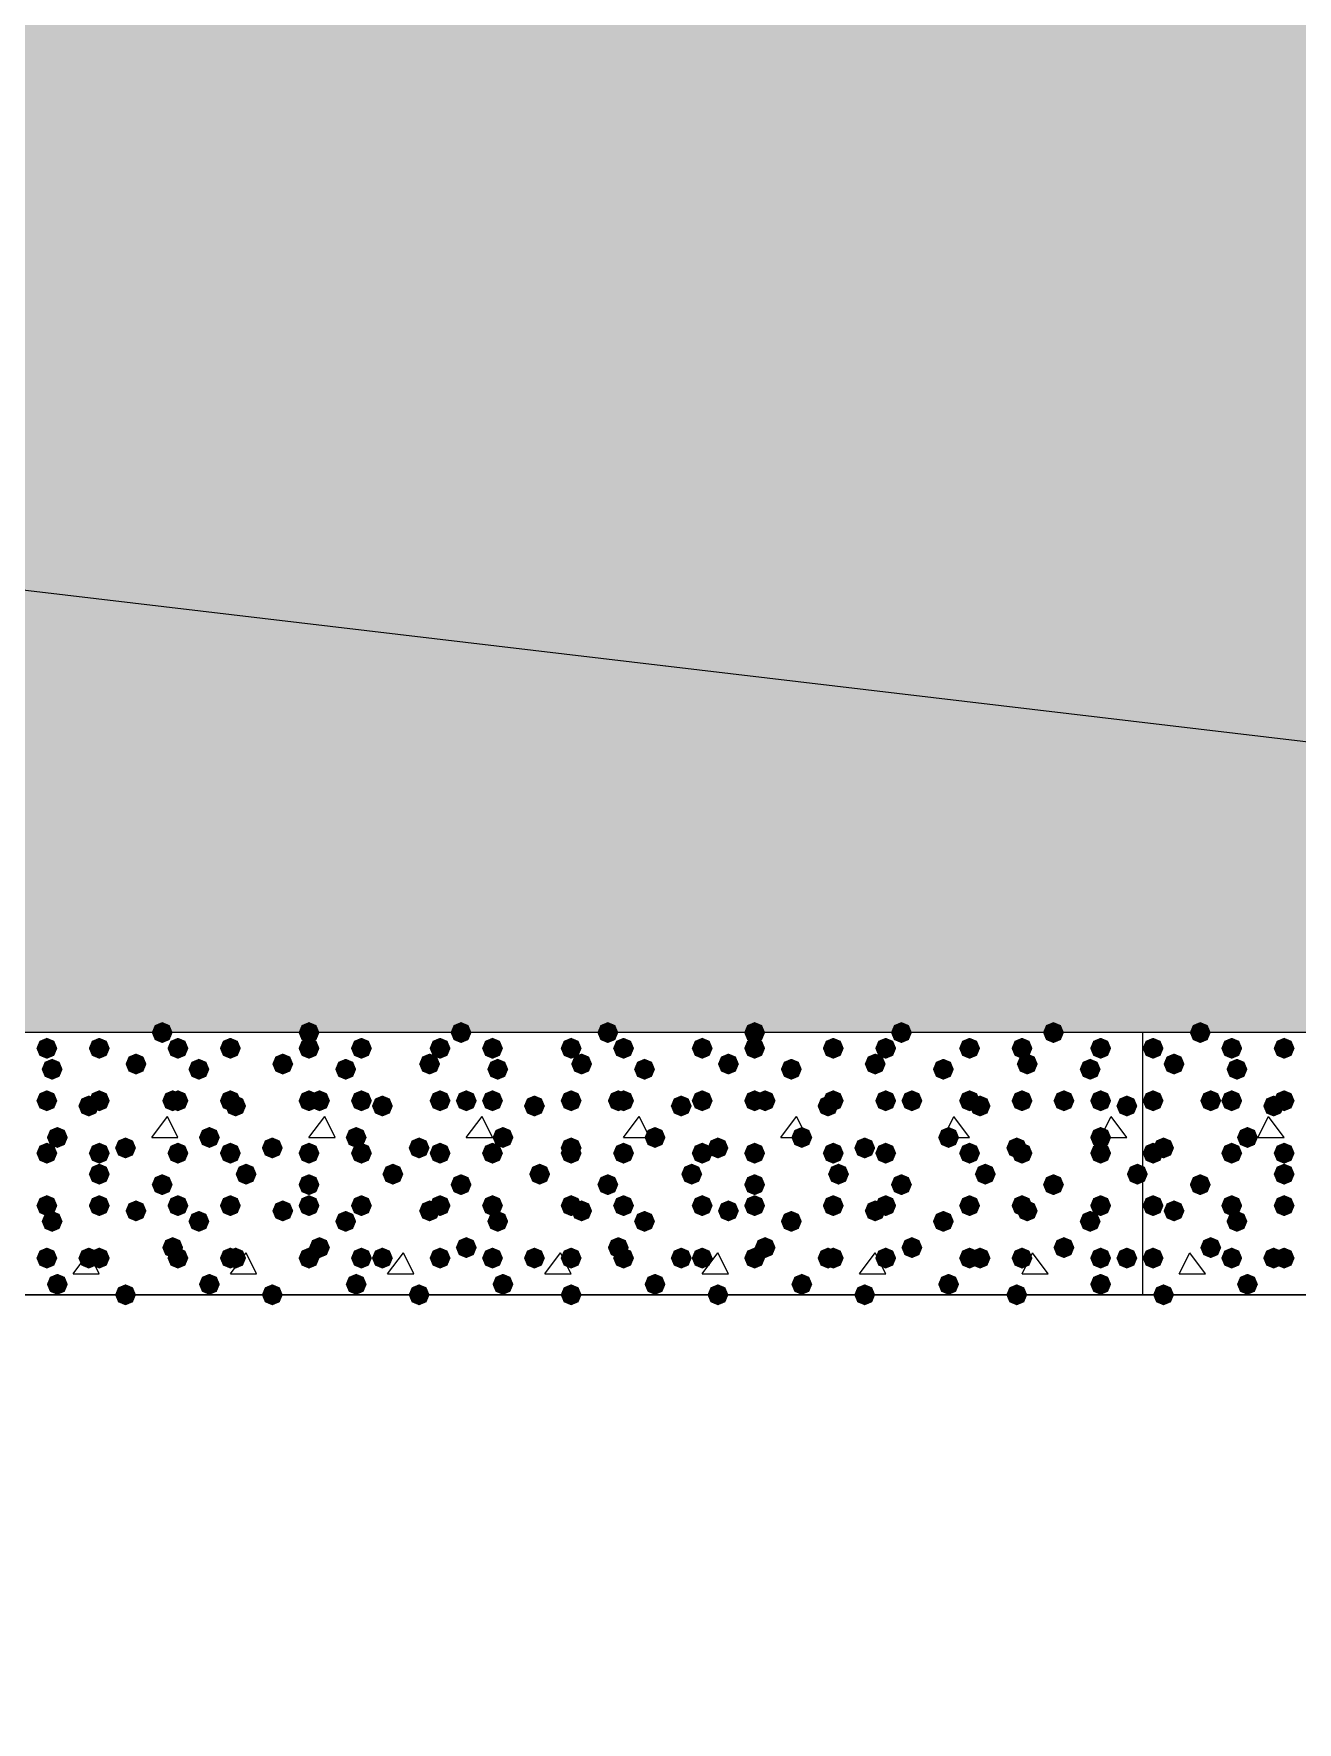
# Model space of a CAD drawing. Header units: millimetres. Extents: x 0 to 420, y 0 to 297.
# Drawn here: x 164.66 to 174.86, y 179.98 to 193.61 of the extents above; entities that cross this region are included whole.
import ezdxf

# ---------------------------------------------------------------- set-up
doc = ezdxf.new("R2010")
doc.units = ezdxf.units.MM
doc.layers.get('0').update_dxf_attribs({"linetype": 'CONTINUOUS'})

msp = doc.modelspace()

# ---------------------------------------------------------------- hatches: boundary and pattern name
at = {"true_color": 0x000008}
h = msp.add_hatch(color=0, dxfattribs=at)
h.paths.add_polyline_path([(194.775667, 204.639333), (33.401, 204.639333), (194.775667, 185.547)], flags=0)
h.paths.add_polyline_path([(33.401, 204.639333), (194.775667, 185.547), (33.401, 185.547)], flags=0)
for points in [[(165.777333, 185.547), (165.752462, 185.487204), (165.692667, 185.462333), (165.632871, 185.487204), (165.608, 185.547), (165.632871, 185.606796), (165.692667, 185.631667), (165.752462, 185.606796)], [(166.962667, 185.547), (166.937796, 185.487204), (166.878, 185.462333), (166.818204, 185.487204), (166.793333, 185.547), (166.818204, 185.606796), (166.878, 185.631667), (166.937796, 185.606796)], [(168.190333, 185.547), (168.165462, 185.487204), (168.105667, 185.462333), (168.045871, 185.487204), (168.021, 185.547), (168.045871, 185.606796), (168.105667, 185.631667), (168.165462, 185.606796)], [(169.375667, 185.547), (169.350796, 185.487204), (169.291, 185.462333), (169.231204, 185.487204), (169.206333, 185.547), (169.231204, 185.606796), (169.291, 185.631667), (169.350796, 185.606796)], [(170.561, 185.547), (170.536129, 185.487204), (170.476333, 185.462333), (170.416538, 185.487204), (170.391667, 185.547), (170.416537, 185.606796), (170.476333, 185.631667), (170.536129, 185.606796)], [(171.746333, 185.547), (171.721462, 185.487204), (171.661667, 185.462333), (171.601871, 185.487204), (171.577, 185.547), (171.601871, 185.606796), (171.661667, 185.631667), (171.721462, 185.606796)], [(172.974, 185.547), (172.949129, 185.487204), (172.889333, 185.462333), (172.829538, 185.487204), (172.804667, 185.547), (172.829537, 185.606796), (172.889333, 185.631667), (172.949129, 185.606796)], [(164.846, 185.42), (164.821129, 185.360204), (164.761333, 185.335333), (164.701538, 185.360204), (164.676667, 185.42), (164.701537, 185.479796), (164.761333, 185.504667), (164.821129, 185.479796)], [(165.269333, 185.42), (165.244463, 185.360204), (165.184667, 185.335333), (165.124871, 185.360204), (165.1, 185.42), (165.124871, 185.479796), (165.184667, 185.504667), (165.244462, 185.479796)], [(165.904333, 185.42), (165.879462, 185.360204), (165.819667, 185.335333), (165.759871, 185.360204), (165.735, 185.42), (165.759871, 185.479796), (165.819667, 185.504667), (165.879462, 185.479796)], [(166.327667, 185.42), (166.302796, 185.360204), (166.243, 185.335333), (166.183204, 185.360204), (166.158333, 185.42), (166.183204, 185.479796), (166.243, 185.504667), (166.302796, 185.479796)], [(166.962667, 185.42), (166.937796, 185.360204), (166.878, 185.335333), (166.818204, 185.360204), (166.793333, 185.42), (166.818204, 185.479796), (166.878, 185.504667), (166.937796, 185.479796)], [(167.386, 185.42), (167.361129, 185.360204), (167.301333, 185.335333), (167.241538, 185.360204), (167.216667, 185.42), (167.241537, 185.479796), (167.301333, 185.504667), (167.361129, 185.479796)], [(168.021, 185.42), (167.996129, 185.360204), (167.936333, 185.335333), (167.876538, 185.360204), (167.851667, 185.42), (167.876537, 185.479796), (167.936333, 185.504667), (167.996129, 185.479796)], [(168.444333, 185.42), (168.419463, 185.360204), (168.359667, 185.335333), (168.299871, 185.360204), (168.275, 185.42), (168.299871, 185.479796), (168.359667, 185.504667), (168.419462, 185.479796)], [(169.079333, 185.42), (169.054463, 185.360204), (168.994667, 185.335333), (168.934871, 185.360204), (168.91, 185.42), (168.934871, 185.479796), (168.994667, 185.504667), (169.054462, 185.479796)], [(169.502667, 185.42), (169.477796, 185.360204), (169.418, 185.335333), (169.358204, 185.360204), (169.333333, 185.42), (169.358204, 185.479796), (169.418, 185.504667), (169.477796, 185.479796)], [(170.137667, 185.42), (170.112796, 185.360204), (170.053, 185.335333), (169.993204, 185.360204), (169.968333, 185.42), (169.993204, 185.479796), (170.053, 185.504667), (170.112796, 185.479796)], [(170.561, 185.42), (170.536129, 185.360204), (170.476333, 185.335333), (170.416538, 185.360204), (170.391667, 185.42), (170.416537, 185.479796), (170.476333, 185.504667), (170.536129, 185.479796)], [(171.196, 185.42), (171.171129, 185.360204), (171.111333, 185.335333), (171.051538, 185.360204), (171.026667, 185.42), (171.051537, 185.479796), (171.111333, 185.504667), (171.171129, 185.479796)], [(171.619333, 185.42), (171.594463, 185.360204), (171.534667, 185.335333), (171.474871, 185.360204), (171.45, 185.42), (171.474871, 185.479796), (171.534667, 185.504667), (171.594462, 185.479796)], [(172.296667, 185.42), (172.271796, 185.360204), (172.212, 185.335333), (172.152204, 185.360204), (172.127333, 185.42), (172.152204, 185.479796), (172.212, 185.504667), (172.271796, 185.479796)], [(172.72, 185.42), (172.695129, 185.360204), (172.635333, 185.335333), (172.575538, 185.360204), (172.550667, 185.42), (172.575537, 185.479796), (172.635333, 185.504667), (172.695129, 185.479796)], [(173.355, 185.42), (173.330129, 185.360204), (173.270333, 185.335333), (173.210538, 185.360204), (173.185667, 185.42), (173.210537, 185.479796), (173.270333, 185.504667), (173.330129, 185.479796)], [(165.565667, 185.293), (165.540796, 185.233204), (165.481, 185.208333), (165.421204, 185.233204), (165.396333, 185.293), (165.421204, 185.352796), (165.481, 185.377667), (165.540796, 185.352796)], [(166.751, 185.293), (166.726129, 185.233204), (166.666333, 185.208333), (166.606538, 185.233204), (166.581667, 185.293), (166.606537, 185.352796), (166.666333, 185.377667), (166.726129, 185.352796)], [(167.936333, 185.293), (167.911462, 185.233204), (167.851667, 185.208333), (167.791871, 185.233204), (167.767, 185.293), (167.791871, 185.352796), (167.851667, 185.377667), (167.911462, 185.352796)], [(169.164, 185.293), (169.139129, 185.233204), (169.079333, 185.208333), (169.019538, 185.233204), (168.994667, 185.293), (169.019537, 185.352796), (169.079333, 185.377667), (169.139129, 185.352796)], [(170.349333, 185.293), (170.324462, 185.233204), (170.264667, 185.208333), (170.204871, 185.233204), (170.18, 185.293), (170.204871, 185.352796), (170.264667, 185.377667), (170.324462, 185.352796)], [(171.534667, 185.293), (171.509796, 185.233204), (171.45, 185.208333), (171.390204, 185.233204), (171.365333, 185.293), (171.390204, 185.352796), (171.45, 185.377667), (171.509796, 185.352796)], [(172.762333, 185.293), (172.737462, 185.233204), (172.677667, 185.208333), (172.617871, 185.233204), (172.593, 185.293), (172.617871, 185.352796), (172.677667, 185.377667), (172.737462, 185.352796)], [(164.888333, 185.250667), (164.863463, 185.190871), (164.803667, 185.166), (164.743871, 185.190871), (164.719, 185.250667), (164.743871, 185.310462), (164.803667, 185.335333), (164.863462, 185.310463)], [(166.073667, 185.250667), (166.048796, 185.190871), (165.989, 185.166), (165.929204, 185.190871), (165.904333, 185.250667), (165.929204, 185.310462), (165.989, 185.335333), (166.048796, 185.310463)], [(167.259, 185.250667), (167.234129, 185.190871), (167.174333, 185.166), (167.114538, 185.190871), (167.089667, 185.250667), (167.114537, 185.310462), (167.174333, 185.335333), (167.234129, 185.310463)], [(168.486667, 185.250667), (168.461796, 185.190871), (168.402, 185.166), (168.342204, 185.190871), (168.317333, 185.250667), (168.342204, 185.310462), (168.402, 185.335333), (168.461796, 185.310463)], [(169.672, 185.250667), (169.647129, 185.190871), (169.587333, 185.166), (169.527537, 185.190871), (169.502667, 185.250667), (169.527537, 185.310462), (169.587333, 185.335333), (169.647129, 185.310463)], [(170.857333, 185.250667), (170.832462, 185.190871), (170.772667, 185.166), (170.712871, 185.190871), (170.688, 185.250667), (170.712871, 185.310462), (170.772667, 185.335333), (170.832462, 185.310463)], [(172.085, 185.250667), (172.060129, 185.190871), (172.000333, 185.166), (171.940538, 185.190871), (171.915667, 185.250667), (171.940537, 185.310462), (172.000333, 185.335333), (172.060129, 185.310463)], [(173.270333, 185.250667), (173.245462, 185.190871), (173.185667, 185.166), (173.125871, 185.190871), (173.101, 185.250667), (173.125871, 185.310462), (173.185667, 185.335333), (173.245462, 185.310463)], [(164.846, 184.996667), (164.821129, 184.936871), (164.761333, 184.912), (164.701538, 184.936871), (164.676667, 184.996667), (164.701537, 185.056462), (164.761333, 185.081333), (164.821129, 185.056463)], [(165.269333, 184.996667), (165.244463, 184.936871), (165.184667, 184.912), (165.124871, 184.936871), (165.1, 184.996667), (165.124871, 185.056462), (165.184667, 185.081333), (165.244462, 185.056463)], [(165.862, 184.996667), (165.837129, 184.936871), (165.777333, 184.912), (165.717537, 184.936871), (165.692667, 184.996667), (165.717537, 185.056462), (165.777333, 185.081333), (165.837129, 185.056463)], [(165.904333, 184.996667), (165.879462, 184.936871), (165.819667, 184.912), (165.759871, 184.936871), (165.735, 184.996667), (165.759871, 185.056462), (165.819667, 185.081333), (165.879462, 185.056463)], [(166.327667, 184.996667), (166.302796, 184.936871), (166.243, 184.912), (166.183204, 184.936871), (166.158333, 184.996667), (166.183204, 185.056462), (166.243, 185.081333), (166.302796, 185.056463)], [(166.962667, 184.996667), (166.937796, 184.936871), (166.878, 184.912), (166.818204, 184.936871), (166.793333, 184.996667), (166.818204, 185.056462), (166.878, 185.081333), (166.937796, 185.056463)], [(167.047333, 184.996667), (167.022462, 184.936871), (166.962667, 184.912), (166.902871, 184.936871), (166.878, 184.996667), (166.902871, 185.056462), (166.962667, 185.081333), (167.022462, 185.056463)], [(167.386, 184.996667), (167.361129, 184.936871), (167.301333, 184.912), (167.241538, 184.936871), (167.216667, 184.996667), (167.241537, 185.056462), (167.301333, 185.081333), (167.361129, 185.056463)], [(168.021, 184.996667), (167.996129, 184.936871), (167.936333, 184.912), (167.876538, 184.936871), (167.851667, 184.996667), (167.876537, 185.056462), (167.936333, 185.081333), (167.996129, 185.056463)], [(168.232667, 184.996667), (168.207796, 184.936871), (168.148, 184.912), (168.088204, 184.936871), (168.063333, 184.996667), (168.088204, 185.056462), (168.148, 185.081333), (168.207796, 185.056463)], [(168.444333, 184.996667), (168.419463, 184.936871), (168.359667, 184.912), (168.299871, 184.936871), (168.275, 184.996667), (168.299871, 185.056462), (168.359667, 185.081333), (168.419462, 185.056463)], [(169.079333, 184.996667), (169.054463, 184.936871), (168.994667, 184.912), (168.934871, 184.936871), (168.91, 184.996667), (168.934871, 185.056462), (168.994667, 185.081333), (169.054462, 185.056463)], [(169.460333, 184.996667), (169.435462, 184.936871), (169.375667, 184.912), (169.315871, 184.936871), (169.291, 184.996667), (169.315871, 185.056462), (169.375667, 185.081333), (169.435462, 185.056463)], [(169.502667, 184.996667), (169.477796, 184.936871), (169.418, 184.912), (169.358204, 184.936871), (169.333333, 184.996667), (169.358204, 185.056462), (169.418, 185.081333), (169.477796, 185.056463)], [(170.137667, 184.996667), (170.112796, 184.936871), (170.053, 184.912), (169.993204, 184.936871), (169.968333, 184.996667), (169.993204, 185.056462), (170.053, 185.081333), (170.112796, 185.056463)], [(170.561, 184.996667), (170.536129, 184.936871), (170.476333, 184.912), (170.416538, 184.936871), (170.391667, 184.996667), (170.416537, 185.056462), (170.476333, 185.081333), (170.536129, 185.056463)], [(170.645667, 184.996667), (170.620796, 184.936871), (170.561, 184.912), (170.501204, 184.936871), (170.476333, 184.996667), (170.501204, 185.056462), (170.561, 185.081333), (170.620796, 185.056463)], [(171.196, 184.996667), (171.171129, 184.936871), (171.111333, 184.912), (171.051538, 184.936871), (171.026667, 184.996667), (171.051537, 185.056462), (171.111333, 185.081333), (171.171129, 185.056463)], [(171.619333, 184.996667), (171.594463, 184.936871), (171.534667, 184.912), (171.474871, 184.936871), (171.45, 184.996667), (171.474871, 185.056462), (171.534667, 185.081333), (171.594462, 185.056463)], [(171.831, 184.996667), (171.806129, 184.936871), (171.746333, 184.912), (171.686538, 184.936871), (171.661667, 184.996667), (171.686537, 185.056462), (171.746333, 185.081333), (171.806129, 185.056463)], [(172.296667, 184.996667), (172.271796, 184.936871), (172.212, 184.912), (172.152204, 184.936871), (172.127333, 184.996667), (172.152204, 185.056462), (172.212, 185.081333), (172.271796, 185.056463)], [(172.72, 184.996667), (172.695129, 184.936871), (172.635333, 184.912), (172.575538, 184.936871), (172.550667, 184.996667), (172.575537, 185.056462), (172.635333, 185.081333), (172.695129, 185.056463)], [(173.058667, 184.996667), (173.033796, 184.936871), (172.974, 184.912), (172.914204, 184.936871), (172.889333, 184.996667), (172.914204, 185.056462), (172.974, 185.081333), (173.033796, 185.056463)], [(173.355, 184.996667), (173.330129, 184.936871), (173.270333, 184.912), (173.210538, 184.936871), (173.185667, 184.996667), (173.210537, 185.056462), (173.270333, 185.081333), (173.330129, 185.056463)], [(165.184667, 184.954333), (165.159796, 184.894537), (165.1, 184.869667), (165.040204, 184.894537), (165.015333, 184.954333), (165.040204, 185.014129), (165.1, 185.039), (165.159796, 185.014129)], [(166.37, 184.954333), (166.345129, 184.894537), (166.285333, 184.869667), (166.225538, 184.894537), (166.200667, 184.954333), (166.225537, 185.014129), (166.285333, 185.039), (166.345129, 185.014129)], [(167.555333, 184.954333), (167.530462, 184.894537), (167.470667, 184.869667), (167.410871, 184.894537), (167.386, 184.954333), (167.410871, 185.014129), (167.470667, 185.039), (167.530462, 185.014129)], [(168.783, 184.954333), (168.758129, 184.894537), (168.698333, 184.869667), (168.638537, 184.894537), (168.613667, 184.954333), (168.638537, 185.014129), (168.698333, 185.039), (168.758129, 185.014129)], [(169.968333, 184.954333), (169.943463, 184.894537), (169.883667, 184.869667), (169.823871, 184.894537), (169.799, 184.954333), (169.823871, 185.014129), (169.883667, 185.039), (169.943462, 185.014129)], [(171.153667, 184.954333), (171.128796, 184.894537), (171.069, 184.869667), (171.009204, 184.894537), (170.984333, 184.954333), (171.009204, 185.014129), (171.069, 185.039), (171.128796, 185.014129)], [(172.381333, 184.954333), (172.356462, 184.894537), (172.296667, 184.869667), (172.236871, 184.894537), (172.212, 184.954333), (172.236871, 185.014129), (172.296667, 185.039), (172.356462, 185.014129)], [(173.566667, 184.954333), (173.541796, 184.894537), (173.482, 184.869667), (173.422204, 184.894537), (173.397333, 184.954333), (173.422204, 185.014129), (173.482, 185.039), (173.541796, 185.014129)], [(164.930667, 184.700333), (164.905796, 184.640537), (164.846, 184.615667), (164.786204, 184.640537), (164.761333, 184.700333), (164.786204, 184.760129), (164.846, 184.785), (164.905796, 184.760129)], [(165.481, 184.615667), (165.456129, 184.555871), (165.396333, 184.531), (165.336538, 184.555871), (165.311667, 184.615667), (165.336537, 184.675462), (165.396333, 184.700333), (165.456129, 184.675463)], [(166.158333, 184.700333), (166.133463, 184.640537), (166.073667, 184.615667), (166.013871, 184.640537), (165.989, 184.700333), (166.013871, 184.760129), (166.073667, 184.785), (166.133462, 184.760129)], [(166.666333, 184.615667), (166.641462, 184.555871), (166.581667, 184.531), (166.521871, 184.555871), (166.497, 184.615667), (166.521871, 184.675462), (166.581667, 184.700333), (166.641462, 184.675463)], [(167.343667, 184.700333), (167.318796, 184.640537), (167.259, 184.615667), (167.199204, 184.640537), (167.174333, 184.700333), (167.199204, 184.760129), (167.259, 184.785), (167.318796, 184.760129)], [(167.851667, 184.615667), (167.826796, 184.555871), (167.767, 184.531), (167.707204, 184.555871), (167.682333, 184.615667), (167.707204, 184.675462), (167.767, 184.700333), (167.826796, 184.675463)], [(168.529, 184.700333), (168.504129, 184.640537), (168.444333, 184.615667), (168.384538, 184.640537), (168.359667, 184.700333), (168.384537, 184.760129), (168.444333, 184.785), (168.504129, 184.760129)], [(169.079333, 184.615667), (169.054463, 184.555871), (168.994667, 184.531), (168.934871, 184.555871), (168.91, 184.615667), (168.934871, 184.675462), (168.994667, 184.700333), (169.054462, 184.675463)], [(169.756667, 184.700333), (169.731796, 184.640537), (169.672, 184.615667), (169.612204, 184.640537), (169.587333, 184.700333), (169.612204, 184.760129), (169.672, 184.785), (169.731796, 184.760129)], [(170.264667, 184.615667), (170.239796, 184.555871), (170.18, 184.531), (170.120204, 184.555871), (170.095333, 184.615667), (170.120204, 184.675462), (170.18, 184.700333), (170.239796, 184.675463)], [(170.942, 184.700333), (170.917129, 184.640537), (170.857333, 184.615667), (170.797537, 184.640537), (170.772667, 184.700333), (170.797537, 184.760129), (170.857333, 184.785), (170.917129, 184.760129)], [(171.45, 184.615667), (171.425129, 184.555871), (171.365333, 184.531), (171.305538, 184.555871), (171.280667, 184.615667), (171.305537, 184.675462), (171.365333, 184.700333), (171.425129, 184.675463)], [(172.127333, 184.700333), (172.102463, 184.640537), (172.042667, 184.615667), (171.982871, 184.640537), (171.958, 184.700333), (171.982871, 184.760129), (172.042667, 184.785), (172.102462, 184.760129)], [(172.677667, 184.615667), (172.652796, 184.555871), (172.593, 184.531), (172.533204, 184.555871), (172.508333, 184.615667), (172.533204, 184.675462), (172.593, 184.700333), (172.652796, 184.675463)], [(173.355, 184.700333), (173.330129, 184.640537), (173.270333, 184.615667), (173.210538, 184.640537), (173.185667, 184.700333), (173.210537, 184.760129), (173.270333, 184.785), (173.330129, 184.760129)], [(164.846, 184.573333), (164.821129, 184.513537), (164.761333, 184.488667), (164.701538, 184.513537), (164.676667, 184.573333), (164.701537, 184.633129), (164.761333, 184.658), (164.821129, 184.633129)], [(165.269333, 184.573333), (165.244463, 184.513537), (165.184667, 184.488667), (165.124871, 184.513537), (165.1, 184.573333), (165.124871, 184.633129), (165.184667, 184.658), (165.244462, 184.633129)], [(165.904333, 184.573333), (165.879462, 184.513537), (165.819667, 184.488667), (165.759871, 184.513537), (165.735, 184.573333), (165.759871, 184.633129), (165.819667, 184.658), (165.879462, 184.633129)], [(166.327667, 184.573333), (166.302796, 184.513537), (166.243, 184.488667), (166.183204, 184.513537), (166.158333, 184.573333), (166.183204, 184.633129), (166.243, 184.658), (166.302796, 184.633129)], [(166.962667, 184.573333), (166.937796, 184.513537), (166.878, 184.488667), (166.818204, 184.513537), (166.793333, 184.573333), (166.818204, 184.633129), (166.878, 184.658), (166.937796, 184.633129)], [(167.386, 184.573333), (167.361129, 184.513537), (167.301333, 184.488667), (167.241538, 184.513537), (167.216667, 184.573333), (167.241537, 184.633129), (167.301333, 184.658), (167.361129, 184.633129)], [(168.021, 184.573333), (167.996129, 184.513537), (167.936333, 184.488667), (167.876538, 184.513537), (167.851667, 184.573333), (167.876537, 184.633129), (167.936333, 184.658), (167.996129, 184.633129)], [(168.444333, 184.573333), (168.419463, 184.513537), (168.359667, 184.488667), (168.299871, 184.513537), (168.275, 184.573333), (168.299871, 184.633129), (168.359667, 184.658), (168.419462, 184.633129)], [(169.079333, 184.573333), (169.054463, 184.513537), (168.994667, 184.488667), (168.934871, 184.513537), (168.91, 184.573333), (168.934871, 184.633129), (168.994667, 184.658), (169.054462, 184.633129)], [(169.502667, 184.573333), (169.477796, 184.513537), (169.418, 184.488667), (169.358204, 184.513537), (169.333333, 184.573333), (169.358204, 184.633129), (169.418, 184.658), (169.477796, 184.633129)], [(170.137667, 184.573333), (170.112796, 184.513537), (170.053, 184.488667), (169.993204, 184.513537), (169.968333, 184.573333), (169.993204, 184.633129), (170.053, 184.658), (170.112796, 184.633129)], [(170.561, 184.573333), (170.536129, 184.513537), (170.476333, 184.488667), (170.416538, 184.513537), (170.391667, 184.573333), (170.416537, 184.633129), (170.476333, 184.658), (170.536129, 184.633129)], [(171.196, 184.573333), (171.171129, 184.513537), (171.111333, 184.488667), (171.051538, 184.513537), (171.026667, 184.573333), (171.051537, 184.633129), (171.111333, 184.658), (171.171129, 184.633129)], [(171.619333, 184.573333), (171.594463, 184.513537), (171.534667, 184.488667), (171.474871, 184.513537), (171.45, 184.573333), (171.474871, 184.633129), (171.534667, 184.658), (171.594462, 184.633129)], [(172.296667, 184.573333), (172.271796, 184.513537), (172.212, 184.488667), (172.152204, 184.513537), (172.127333, 184.573333), (172.152204, 184.633129), (172.212, 184.658), (172.271796, 184.633129)], [(172.72, 184.573333), (172.695129, 184.513537), (172.635333, 184.488667), (172.575538, 184.513537), (172.550667, 184.573333), (172.575537, 184.633129), (172.635333, 184.658), (172.695129, 184.633129)], [(173.355, 184.573333), (173.330129, 184.513537), (173.270333, 184.488667), (173.210538, 184.513537), (173.185667, 184.573333), (173.210537, 184.633129), (173.270333, 184.658), (173.330129, 184.633129)], [(165.269333, 184.404), (165.244463, 184.344204), (165.184667, 184.319333), (165.124871, 184.344204), (165.1, 184.404), (165.124871, 184.463796), (165.184667, 184.488667), (165.244462, 184.463796)], [(165.777333, 184.319333), (165.752462, 184.259537), (165.692667, 184.234667), (165.632871, 184.259537), (165.608, 184.319333), (165.632871, 184.379129), (165.692667, 184.404), (165.752462, 184.379129)], [(166.454667, 184.404), (166.429796, 184.344204), (166.37, 184.319333), (166.310204, 184.344204), (166.285333, 184.404), (166.310204, 184.463796), (166.37, 184.488667), (166.429796, 184.463796)], [(166.962667, 184.319333), (166.937796, 184.259537), (166.878, 184.234667), (166.818204, 184.259537), (166.793333, 184.319333), (166.818204, 184.379129), (166.878, 184.404), (166.937796, 184.379129)], [(167.64, 184.404), (167.615129, 184.344204), (167.555333, 184.319333), (167.495538, 184.344204), (167.470667, 184.404), (167.495537, 184.463796), (167.555333, 184.488667), (167.615129, 184.463796)], [(168.190333, 184.319333), (168.165462, 184.259537), (168.105667, 184.234667), (168.045871, 184.259537), (168.021, 184.319333), (168.045871, 184.379129), (168.105667, 184.404), (168.165462, 184.379129)], [(168.825333, 184.404), (168.800462, 184.344204), (168.740667, 184.319333), (168.680871, 184.344204), (168.656, 184.404), (168.680871, 184.463796), (168.740667, 184.488667), (168.800462, 184.463796)], [(169.375667, 184.319333), (169.350796, 184.259537), (169.291, 184.234667), (169.231204, 184.259537), (169.206333, 184.319333), (169.231204, 184.379129), (169.291, 184.404), (169.350796, 184.379129)], [(170.053, 184.404), (170.028129, 184.344204), (169.968333, 184.319333), (169.908537, 184.344204), (169.883667, 184.404), (169.908537, 184.463796), (169.968333, 184.488667), (170.028129, 184.463796)], [(170.561, 184.319333), (170.536129, 184.259537), (170.476333, 184.234667), (170.416538, 184.259537), (170.391667, 184.319333), (170.416537, 184.379129), (170.476333, 184.404), (170.536129, 184.379129)], [(171.238333, 184.404), (171.213462, 184.344204), (171.153667, 184.319333), (171.093871, 184.344204), (171.069, 184.404), (171.093871, 184.463796), (171.153667, 184.488667), (171.213462, 184.463796)], [(171.746333, 184.319333), (171.721462, 184.259537), (171.661667, 184.234667), (171.601871, 184.259537), (171.577, 184.319333), (171.601871, 184.379129), (171.661667, 184.404), (171.721462, 184.379129)], [(172.423667, 184.404), (172.398796, 184.344204), (172.339, 184.319333), (172.279204, 184.344204), (172.254333, 184.404), (172.279204, 184.463796), (172.339, 184.488667), (172.398796, 184.463796)], [(172.974, 184.319333), (172.949129, 184.259537), (172.889333, 184.234667), (172.829538, 184.259537), (172.804667, 184.319333), (172.829537, 184.379129), (172.889333, 184.404), (172.949129, 184.379129)], [(173.651333, 184.404), (173.626462, 184.344204), (173.566667, 184.319333), (173.506871, 184.344204), (173.482, 184.404), (173.506871, 184.463796), (173.566667, 184.488667), (173.626462, 184.463796)], [(164.846, 184.15), (164.821129, 184.090204), (164.761333, 184.065333), (164.701538, 184.090204), (164.676667, 184.15), (164.701537, 184.209796), (164.761333, 184.234667), (164.821129, 184.209796)], [(165.269333, 184.15), (165.244463, 184.090204), (165.184667, 184.065333), (165.124871, 184.090204), (165.1, 184.15), (165.124871, 184.209796), (165.184667, 184.234667), (165.244462, 184.209796)], [(165.565667, 184.107667), (165.540796, 184.047871), (165.481, 184.023), (165.421204, 184.047871), (165.396333, 184.107667), (165.421204, 184.167462), (165.481, 184.192333), (165.540796, 184.167463)], [(165.904333, 184.15), (165.879462, 184.090204), (165.819667, 184.065333), (165.759871, 184.090204), (165.735, 184.15), (165.759871, 184.209796), (165.819667, 184.234667), (165.879462, 184.209796)], [(166.327667, 184.15), (166.302796, 184.090204), (166.243, 184.065333), (166.183204, 184.090204), (166.158333, 184.15), (166.183204, 184.209796), (166.243, 184.234667), (166.302796, 184.209796)], [(166.751, 184.107667), (166.726129, 184.047871), (166.666333, 184.023), (166.606538, 184.047871), (166.581667, 184.107667), (166.606537, 184.167462), (166.666333, 184.192333), (166.726129, 184.167463)], [(166.962667, 184.15), (166.937796, 184.090204), (166.878, 184.065333), (166.818204, 184.090204), (166.793333, 184.15), (166.818204, 184.209796), (166.878, 184.234667), (166.937796, 184.209796)], [(167.386, 184.15), (167.361129, 184.090204), (167.301333, 184.065333), (167.241538, 184.090204), (167.216667, 184.15), (167.241537, 184.209796), (167.301333, 184.234667), (167.361129, 184.209796)], [(167.936333, 184.107667), (167.911462, 184.047871), (167.851667, 184.023), (167.791871, 184.047871), (167.767, 184.107667), (167.791871, 184.167462), (167.851667, 184.192333), (167.911462, 184.167463)], [(168.021, 184.15), (167.996129, 184.090204), (167.936333, 184.065333), (167.876538, 184.090204), (167.851667, 184.15), (167.876537, 184.209796), (167.936333, 184.234667), (167.996129, 184.209796)], [(168.444333, 184.15), (168.419463, 184.090204), (168.359667, 184.065333), (168.299871, 184.090204), (168.275, 184.15), (168.299871, 184.209796), (168.359667, 184.234667), (168.419462, 184.209796)], [(169.079333, 184.15), (169.054463, 184.090204), (168.994667, 184.065333), (168.934871, 184.090204), (168.91, 184.15), (168.934871, 184.209796), (168.994667, 184.234667), (169.054462, 184.209796)], [(169.164, 184.107667), (169.139129, 184.047871), (169.079333, 184.023), (169.019538, 184.047871), (168.994667, 184.107667), (169.019537, 184.167462), (169.079333, 184.192333), (169.139129, 184.167463)], [(169.502667, 184.15), (169.477796, 184.090204), (169.418, 184.065333), (169.358204, 184.090204), (169.333333, 184.15), (169.358204, 184.209796), (169.418, 184.234667), (169.477796, 184.209796)], [(170.137667, 184.15), (170.112796, 184.090204), (170.053, 184.065333), (169.993204, 184.090204), (169.968333, 184.15), (169.993204, 184.209796), (170.053, 184.234667), (170.112796, 184.209796)], [(170.349333, 184.107667), (170.324462, 184.047871), (170.264667, 184.023), (170.204871, 184.047871), (170.18, 184.107667), (170.204871, 184.167462), (170.264667, 184.192333), (170.324462, 184.167463)], [(170.561, 184.15), (170.536129, 184.090204), (170.476333, 184.065333), (170.416538, 184.090204), (170.391667, 184.15), (170.416537, 184.209796), (170.476333, 184.234667), (170.536129, 184.209796)], [(171.196, 184.15), (171.171129, 184.090204), (171.111333, 184.065333), (171.051538, 184.090204), (171.026667, 184.15), (171.051537, 184.209796), (171.111333, 184.234667), (171.171129, 184.209796)], [(171.534667, 184.107667), (171.509796, 184.047871), (171.45, 184.023), (171.390204, 184.047871), (171.365333, 184.107667), (171.390204, 184.167462), (171.45, 184.192333), (171.509796, 184.167463)], [(171.619333, 184.15), (171.594463, 184.090204), (171.534667, 184.065333), (171.474871, 184.090204), (171.45, 184.15), (171.474871, 184.209796), (171.534667, 184.234667), (171.594462, 184.209796)], [(172.296667, 184.15), (172.271796, 184.090204), (172.212, 184.065333), (172.152204, 184.090204), (172.127333, 184.15), (172.152204, 184.209796), (172.212, 184.234667), (172.271796, 184.209796)], [(172.72, 184.15), (172.695129, 184.090204), (172.635333, 184.065333), (172.575538, 184.090204), (172.550667, 184.15), (172.575537, 184.209796), (172.635333, 184.234667), (172.695129, 184.209796)], [(172.762333, 184.107667), (172.737462, 184.047871), (172.677667, 184.023), (172.617871, 184.047871), (172.593, 184.107667), (172.617871, 184.167462), (172.677667, 184.192333), (172.737462, 184.167463)], [(173.355, 184.15), (173.330129, 184.090204), (173.270333, 184.065333), (173.210538, 184.090204), (173.185667, 184.15), (173.210537, 184.209796), (173.270333, 184.234667), (173.330129, 184.209796)], [(164.888333, 184.023), (164.863463, 183.963204), (164.803667, 183.938333), (164.743871, 183.963204), (164.719, 184.023), (164.743871, 184.082796), (164.803667, 184.107667), (164.863462, 184.082796)], [(166.073667, 184.023), (166.048796, 183.963204), (165.989, 183.938333), (165.929204, 183.963204), (165.904333, 184.023), (165.929204, 184.082796), (165.989, 184.107667), (166.048796, 184.082796)], [(167.259, 184.023), (167.234129, 183.963204), (167.174333, 183.938333), (167.114538, 183.963204), (167.089667, 184.023), (167.114537, 184.082796), (167.174333, 184.107667), (167.234129, 184.082796)], [(168.486667, 184.023), (168.461796, 183.963204), (168.402, 183.938333), (168.342204, 183.963204), (168.317333, 184.023), (168.342204, 184.082796), (168.402, 184.107667), (168.461796, 184.082796)], [(169.672, 184.023), (169.647129, 183.963204), (169.587333, 183.938333), (169.527537, 183.963204), (169.502667, 184.023), (169.527537, 184.082796), (169.587333, 184.107667), (169.647129, 184.082796)], [(170.857333, 184.023), (170.832462, 183.963204), (170.772667, 183.938333), (170.712871, 183.963204), (170.688, 184.023), (170.712871, 184.082796), (170.772667, 184.107667), (170.832462, 184.082796)], [(172.085, 184.023), (172.060129, 183.963204), (172.000333, 183.938333), (171.940538, 183.963204), (171.915667, 184.023), (171.940537, 184.082796), (172.000333, 184.107667), (172.060129, 184.082796)], [(173.270333, 184.023), (173.245462, 183.963204), (173.185667, 183.938333), (173.125871, 183.963204), (173.101, 184.023), (173.125871, 184.082796), (173.185667, 184.107667), (173.245462, 184.082796)], [(165.862, 183.811333), (165.837129, 183.751537), (165.777333, 183.726667), (165.717537, 183.751537), (165.692667, 183.811333), (165.717537, 183.871129), (165.777333, 183.896), (165.837129, 183.871129)], [(167.047333, 183.811333), (167.022462, 183.751537), (166.962667, 183.726667), (166.902871, 183.751537), (166.878, 183.811333), (166.902871, 183.871129), (166.962667, 183.896), (167.022462, 183.871129)], [(168.232667, 183.811333), (168.207796, 183.751537), (168.148, 183.726667), (168.088204, 183.751537), (168.063333, 183.811333), (168.088204, 183.871129), (168.148, 183.896), (168.207796, 183.871129)], [(169.460333, 183.811333), (169.435462, 183.751537), (169.375667, 183.726667), (169.315871, 183.751537), (169.291, 183.811333), (169.315871, 183.871129), (169.375667, 183.896), (169.435462, 183.871129)], [(170.645667, 183.811333), (170.620796, 183.751537), (170.561, 183.726667), (170.501204, 183.751537), (170.476333, 183.811333), (170.501204, 183.871129), (170.561, 183.896), (170.620796, 183.871129)], [(171.831, 183.811333), (171.806129, 183.751537), (171.746333, 183.726667), (171.686538, 183.751537), (171.661667, 183.811333), (171.686537, 183.871129), (171.746333, 183.896), (171.806129, 183.871129)], [(173.058667, 183.811333), (173.033796, 183.751537), (172.974, 183.726667), (172.914204, 183.751537), (172.889333, 183.811333), (172.914204, 183.871129), (172.974, 183.896), (173.033796, 183.871129)], [(164.846, 183.726667), (164.821129, 183.666871), (164.761333, 183.642), (164.701538, 183.666871), (164.676667, 183.726667), (164.701537, 183.786462), (164.761333, 183.811333), (164.821129, 183.786463)], [(165.184667, 183.726667), (165.159796, 183.666871), (165.1, 183.642), (165.040204, 183.666871), (165.015333, 183.726667), (165.040204, 183.786462), (165.1, 183.811333), (165.159796, 183.786463)], [(165.269333, 183.726667), (165.244463, 183.666871), (165.184667, 183.642), (165.124871, 183.666871), (165.1, 183.726667), (165.124871, 183.786462), (165.184667, 183.811333), (165.244462, 183.786463)], [(165.904333, 183.726667), (165.879462, 183.666871), (165.819667, 183.642), (165.759871, 183.666871), (165.735, 183.726667), (165.759871, 183.786462), (165.819667, 183.811333), (165.879462, 183.786463)], [(166.327667, 183.726667), (166.302796, 183.666871), (166.243, 183.642), (166.183204, 183.666871), (166.158333, 183.726667), (166.183204, 183.786462), (166.243, 183.811333), (166.302796, 183.786463)], [(166.37, 183.726667), (166.345129, 183.666871), (166.285333, 183.642), (166.225538, 183.666871), (166.200667, 183.726667), (166.225537, 183.786462), (166.285333, 183.811333), (166.345129, 183.786463)], [(166.962667, 183.726667), (166.937796, 183.666871), (166.878, 183.642), (166.818204, 183.666871), (166.793333, 183.726667), (166.818204, 183.786462), (166.878, 183.811333), (166.937796, 183.786463)], [(167.386, 183.726667), (167.361129, 183.666871), (167.301333, 183.642), (167.241538, 183.666871), (167.216667, 183.726667), (167.241537, 183.786462), (167.301333, 183.811333), (167.361129, 183.786463)], [(167.555333, 183.726667), (167.530462, 183.666871), (167.470667, 183.642), (167.410871, 183.666871), (167.386, 183.726667), (167.410871, 183.786462), (167.470667, 183.811333), (167.530462, 183.786463)], [(168.021, 183.726667), (167.996129, 183.666871), (167.936333, 183.642), (167.876538, 183.666871), (167.851667, 183.726667), (167.876537, 183.786462), (167.936333, 183.811333), (167.996129, 183.786463)], [(168.444333, 183.726667), (168.419463, 183.666871), (168.359667, 183.642), (168.299871, 183.666871), (168.275, 183.726667), (168.299871, 183.786462), (168.359667, 183.811333), (168.419462, 183.786463)], [(168.783, 183.726667), (168.758129, 183.666871), (168.698333, 183.642), (168.638537, 183.666871), (168.613667, 183.726667), (168.638537, 183.786462), (168.698333, 183.811333), (168.758129, 183.786463)], [(169.079333, 183.726667), (169.054463, 183.666871), (168.994667, 183.642), (168.934871, 183.666871), (168.91, 183.726667), (168.934871, 183.786462), (168.994667, 183.811333), (169.054462, 183.786463)], [(169.502667, 183.726667), (169.477796, 183.666871), (169.418, 183.642), (169.358204, 183.666871), (169.333333, 183.726667), (169.358204, 183.786462), (169.418, 183.811333), (169.477796, 183.786463)], [(169.968333, 183.726667), (169.943463, 183.666871), (169.883667, 183.642), (169.823871, 183.666871), (169.799, 183.726667), (169.823871, 183.786462), (169.883667, 183.811333), (169.943462, 183.786463)], [(170.137667, 183.726667), (170.112796, 183.666871), (170.053, 183.642), (169.993204, 183.666871), (169.968333, 183.726667), (169.993204, 183.786462), (170.053, 183.811333), (170.112796, 183.786463)], [(170.561, 183.726667), (170.536129, 183.666871), (170.476333, 183.642), (170.416538, 183.666871), (170.391667, 183.726667), (170.416537, 183.786462), (170.476333, 183.811333), (170.536129, 183.786463)], [(171.153667, 183.726667), (171.128796, 183.666871), (171.069, 183.642), (171.009204, 183.666871), (170.984333, 183.726667), (171.009204, 183.786462), (171.069, 183.811333), (171.128796, 183.786463)], [(171.196, 183.726667), (171.171129, 183.666871), (171.111333, 183.642), (171.051538, 183.666871), (171.026667, 183.726667), (171.051537, 183.786462), (171.111333, 183.811333), (171.171129, 183.786463)], [(171.619333, 183.726667), (171.594463, 183.666871), (171.534667, 183.642), (171.474871, 183.666871), (171.45, 183.726667), (171.474871, 183.786462), (171.534667, 183.811333), (171.594462, 183.786463)], [(172.296667, 183.726667), (172.271796, 183.666871), (172.212, 183.642), (172.152204, 183.666871), (172.127333, 183.726667), (172.152204, 183.786462), (172.212, 183.811333), (172.271796, 183.786463)], [(172.381333, 183.726667), (172.356462, 183.666871), (172.296667, 183.642), (172.236871, 183.666871), (172.212, 183.726667), (172.236871, 183.786462), (172.296667, 183.811333), (172.356462, 183.786463)], [(172.72, 183.726667), (172.695129, 183.666871), (172.635333, 183.642), (172.575538, 183.666871), (172.550667, 183.726667), (172.575537, 183.786462), (172.635333, 183.811333), (172.695129, 183.786463)], [(173.355, 183.726667), (173.330129, 183.666871), (173.270333, 183.642), (173.210538, 183.666871), (173.185667, 183.726667), (173.210537, 183.786462), (173.270333, 183.811333), (173.330129, 183.786463)], [(173.566667, 183.726667), (173.541796, 183.666871), (173.482, 183.642), (173.422204, 183.666871), (173.397333, 183.726667), (173.422204, 183.786462), (173.482, 183.811333), (173.541796, 183.786463)], [(164.930667, 183.515), (164.905796, 183.455204), (164.846, 183.430333), (164.786204, 183.455204), (164.761333, 183.515), (164.786204, 183.574796), (164.846, 183.599667), (164.905796, 183.574796)], [(166.158333, 183.515), (166.133463, 183.455204), (166.073667, 183.430333), (166.013871, 183.455204), (165.989, 183.515), (166.013871, 183.574796), (166.073667, 183.599667), (166.133462, 183.574796)], [(167.343667, 183.515), (167.318796, 183.455204), (167.259, 183.430333), (167.199204, 183.455204), (167.174333, 183.515), (167.199204, 183.574796), (167.259, 183.599667), (167.318796, 183.574796)], [(168.529, 183.515), (168.504129, 183.455204), (168.444333, 183.430333), (168.384538, 183.455204), (168.359667, 183.515), (168.384537, 183.574796), (168.444333, 183.599667), (168.504129, 183.574796)], [(169.756667, 183.515), (169.731796, 183.455204), (169.672, 183.430333), (169.612204, 183.455204), (169.587333, 183.515), (169.612204, 183.574796), (169.672, 183.599667), (169.731796, 183.574796)], [(170.942, 183.515), (170.917129, 183.455204), (170.857333, 183.430333), (170.797537, 183.455204), (170.772667, 183.515), (170.797537, 183.574796), (170.857333, 183.599667), (170.917129, 183.574796)], [(172.127333, 183.515), (172.102463, 183.455204), (172.042667, 183.430333), (171.982871, 183.455204), (171.958, 183.515), (171.982871, 183.574796), (172.042667, 183.599667), (172.102462, 183.574796)], [(173.355, 183.515), (173.330129, 183.455204), (173.270333, 183.430333), (173.210538, 183.455204), (173.185667, 183.515), (173.210537, 183.574796), (173.270333, 183.599667), (173.330129, 183.574796)], [(165.481, 183.430333), (165.456129, 183.370537), (165.396333, 183.345667), (165.336538, 183.370537), (165.311667, 183.430333), (165.336537, 183.490129), (165.396333, 183.515), (165.456129, 183.490129)], [(166.666333, 183.430333), (166.641462, 183.370537), (166.581667, 183.345667), (166.521871, 183.370537), (166.497, 183.430333), (166.521871, 183.490129), (166.581667, 183.515), (166.641462, 183.490129)], [(167.851667, 183.430333), (167.826796, 183.370537), (167.767, 183.345667), (167.707204, 183.370537), (167.682333, 183.430333), (167.707204, 183.490129), (167.767, 183.515), (167.826796, 183.490129)], [(169.079333, 183.430333), (169.054463, 183.370537), (168.994667, 183.345667), (168.934871, 183.370537), (168.91, 183.430333), (168.934871, 183.490129), (168.994667, 183.515), (169.054462, 183.490129)], [(170.264667, 183.430333), (170.239796, 183.370537), (170.18, 183.345667), (170.120204, 183.370537), (170.095333, 183.430333), (170.120204, 183.490129), (170.18, 183.515), (170.239796, 183.490129)], [(171.45, 183.430333), (171.425129, 183.370537), (171.365333, 183.345667), (171.305538, 183.370537), (171.280667, 183.430333), (171.305537, 183.490129), (171.365333, 183.515), (171.425129, 183.490129)], [(172.677667, 183.430333), (172.652796, 183.370537), (172.593, 183.345667), (172.533204, 183.370537), (172.508333, 183.430333), (172.533204, 183.490129), (172.593, 183.515), (172.652796, 183.490129)]]:
    msp.add_hatch(color=0, dxfattribs=at).paths.add_polyline_path(points, flags=0)
at = {"true_color": 0x000007}
for points in [[(174.159333, 185.547), (174.134462, 185.487204), (174.074667, 185.462333), (174.014871, 185.487204), (173.99, 185.547), (174.014871, 185.606796), (174.074667, 185.631667), (174.134462, 185.606796)], [(173.778333, 185.42), (173.753463, 185.360204), (173.693667, 185.335333), (173.633871, 185.360204), (173.609, 185.42), (173.633871, 185.479796), (173.693667, 185.504667), (173.753462, 185.479796)], [(174.413333, 185.42), (174.388463, 185.360204), (174.328667, 185.335333), (174.268871, 185.360204), (174.244, 185.42), (174.268871, 185.479796), (174.328667, 185.504667), (174.388462, 185.479796)], [(174.836667, 185.42), (174.811796, 185.360204), (174.752, 185.335333), (174.692204, 185.360204), (174.667333, 185.42), (174.692204, 185.479796), (174.752, 185.504667), (174.811796, 185.479796)], [(173.947667, 185.293), (173.922796, 185.233204), (173.863, 185.208333), (173.803204, 185.233204), (173.778333, 185.293), (173.803204, 185.352796), (173.863, 185.377667), (173.922796, 185.352796)], [(174.455667, 185.250667), (174.430796, 185.190871), (174.371, 185.166), (174.311204, 185.190871), (174.286333, 185.250667), (174.311204, 185.310462), (174.371, 185.335333), (174.430796, 185.310463)], [(173.778333, 184.996667), (173.753463, 184.936871), (173.693667, 184.912), (173.633871, 184.936871), (173.609, 184.996667), (173.633871, 185.056462), (173.693667, 185.081333), (173.753462, 185.056463)], [(174.244, 184.996667), (174.219129, 184.936871), (174.159333, 184.912), (174.099538, 184.936871), (174.074667, 184.996667), (174.099537, 185.056462), (174.159333, 185.081333), (174.219129, 185.056463)], [(174.413333, 184.996667), (174.388463, 184.936871), (174.328667, 184.912), (174.268871, 184.936871), (174.244, 184.996667), (174.268871, 185.056462), (174.328667, 185.081333), (174.388462, 185.056463)], [(174.836667, 184.996667), (174.811796, 184.936871), (174.752, 184.912), (174.692204, 184.936871), (174.667333, 184.996667), (174.692204, 185.056462), (174.752, 185.081333), (174.811796, 185.056463)], [(174.752, 184.954333), (174.727129, 184.894537), (174.667333, 184.869667), (174.607537, 184.894537), (174.582667, 184.954333), (174.607537, 185.014129), (174.667333, 185.039), (174.727129, 185.014129)], [(173.863, 184.615667), (173.838129, 184.555871), (173.778333, 184.531), (173.718538, 184.555871), (173.693667, 184.615667), (173.718537, 184.675462), (173.778333, 184.700333), (173.838129, 184.675463)], [(174.540333, 184.700333), (174.515462, 184.640537), (174.455667, 184.615667), (174.395871, 184.640537), (174.371, 184.700333), (174.395871, 184.760129), (174.455667, 184.785), (174.515462, 184.760129)], [(173.778333, 184.573333), (173.753463, 184.513537), (173.693667, 184.488667), (173.633871, 184.513537), (173.609, 184.573333), (173.633871, 184.633129), (173.693667, 184.658), (173.753462, 184.633129)], [(174.413333, 184.573333), (174.388463, 184.513537), (174.328667, 184.488667), (174.268871, 184.513537), (174.244, 184.573333), (174.268871, 184.633129), (174.328667, 184.658), (174.388462, 184.633129)], [(174.836667, 184.573333), (174.811796, 184.513537), (174.752, 184.488667), (174.692204, 184.513537), (174.667333, 184.573333), (174.692204, 184.633129), (174.752, 184.658), (174.811796, 184.633129)], [(174.159333, 184.319333), (174.134462, 184.259537), (174.074667, 184.234667), (174.014871, 184.259537), (173.99, 184.319333), (174.014871, 184.379129), (174.074667, 184.404), (174.134462, 184.379129)], [(174.836667, 184.404), (174.811796, 184.344204), (174.752, 184.319333), (174.692204, 184.344204), (174.667333, 184.404), (174.692204, 184.463796), (174.752, 184.488667), (174.811796, 184.463796)], [(173.778333, 184.15), (173.753463, 184.090204), (173.693667, 184.065333), (173.633871, 184.090204), (173.609, 184.15), (173.633871, 184.209796), (173.693667, 184.234667), (173.753462, 184.209796)], [(173.947667, 184.107667), (173.922796, 184.047871), (173.863, 184.023), (173.803204, 184.047871), (173.778333, 184.107667), (173.803204, 184.167462), (173.863, 184.192333), (173.922796, 184.167463)], [(174.413333, 184.15), (174.388463, 184.090204), (174.328667, 184.065333), (174.268871, 184.090204), (174.244, 184.15), (174.268871, 184.209796), (174.328667, 184.234667), (174.388462, 184.209796)], [(174.836667, 184.15), (174.811796, 184.090204), (174.752, 184.065333), (174.692204, 184.090204), (174.667333, 184.15), (174.692204, 184.209796), (174.752, 184.234667), (174.811796, 184.209796)], [(174.455667, 184.023), (174.430796, 183.963204), (174.371, 183.938333), (174.311204, 183.963204), (174.286333, 184.023), (174.311204, 184.082796), (174.371, 184.107667), (174.430796, 184.082796)], [(174.244, 183.811333), (174.219129, 183.751537), (174.159333, 183.726667), (174.099538, 183.751537), (174.074667, 183.811333), (174.099537, 183.871129), (174.159333, 183.896), (174.219129, 183.871129)], [(173.778333, 183.726667), (173.753463, 183.666871), (173.693667, 183.642), (173.633871, 183.666871), (173.609, 183.726667), (173.633871, 183.786462), (173.693667, 183.811333), (173.753462, 183.786463)], [(174.413333, 183.726667), (174.388463, 183.666871), (174.328667, 183.642), (174.268871, 183.666871), (174.244, 183.726667), (174.268871, 183.786462), (174.328667, 183.811333), (174.388462, 183.786463)], [(174.752, 183.726667), (174.727129, 183.666871), (174.667333, 183.642), (174.607537, 183.666871), (174.582667, 183.726667), (174.607537, 183.786462), (174.667333, 183.811333), (174.727129, 183.786463)], [(174.836667, 183.726667), (174.811796, 183.666871), (174.752, 183.642), (174.692204, 183.666871), (174.667333, 183.726667), (174.692204, 183.786462), (174.752, 183.811333), (174.811796, 183.786463)], [(174.540333, 183.515), (174.515462, 183.455204), (174.455667, 183.430333), (174.395871, 183.455204), (174.371, 183.515), (174.395871, 183.574796), (174.455667, 183.599667), (174.515462, 183.574796)], [(173.863, 183.430333), (173.838129, 183.370537), (173.778333, 183.345667), (173.718538, 183.370537), (173.693667, 183.430333), (173.718537, 183.490129), (173.778333, 183.515), (173.838129, 183.490129)]]:
    msp.add_hatch(color=0, dxfattribs=at).paths.add_polyline_path(points, flags=0)

# ---------------------------------------------------------------- linework, layer by layer
at = {"color": 0, "true_color": 0x000007}
for points in [[(32.342667, 185.547), (32.342667, 162.263667), (380.576667, 162.263667), (380.576667, 185.547), (218.101333, 185.547), (218.101333, 206.756), (194.775667, 206.756), (194.775667, 185.547)], [(32.342667, 185.547), (32.342667, 162.263667), (380.576667, 162.263667), (380.576667, 185.547), (218.101333, 185.547), (218.101333, 206.756), (194.775667, 206.756), (194.775667, 185.547)], [(173.609, 185.547), (173.609, 183.430333), (175.725667, 183.430333), (175.725667, 185.547)]]:
    msp.add_lwpolyline(points, close=True, dxfattribs=at)
at = {"color": 0, "true_color": 0x000008}
for points in [[(194.775667, 204.639333), (33.401, 204.639333), (194.775667, 185.547)], [(33.401, 204.639333), (194.775667, 185.547), (33.401, 185.547)]]:
    msp.add_lwpolyline(points, close=True, dxfattribs=at)
at = {"color": 0, "true_color": 0x0000fd}
msp.add_lwpolyline([(34.459333, 164.380333), (378.46, 164.380333), (378.46, 183.430333), (215.984667, 183.430333), (215.984667, 204.639333), (196.934667, 204.639333), (196.934667, 183.430333), (34.459333, 183.430333)], close=True, dxfattribs=at)
at = {"color": 0, "true_color": 0x000007}
for points in [[(173.609, 185.547), (154.516667, 185.547)], [(174.540333, 184.700333), (174.625, 184.869667)], [(174.752, 184.700333), (174.625, 184.869667)], [(174.540333, 184.700333), (174.752, 184.700333)], [(173.905333, 183.599667), (173.99, 183.769)], [(174.117, 183.599667), (173.99, 183.769)], [(173.905333, 183.599667), (174.117, 183.599667)], [(154.516667, 183.430333), (173.609, 183.430333)]]:
    msp.add_lwpolyline(points, dxfattribs=at)
at = {"color": 0, "true_color": 0x000008}
for points in [[(165.608, 184.700333), (165.735, 184.869667)], [(165.819667, 184.700333), (165.735, 184.869667)], [(166.878, 184.700333), (167.005, 184.869667)], [(167.089667, 184.700333), (167.005, 184.869667)], [(168.148, 184.700333), (168.275, 184.869667)], [(168.359667, 184.700333), (168.275, 184.869667)], [(169.418, 184.700333), (169.545, 184.869667)], [(169.629667, 184.700333), (169.545, 184.869667)], [(170.688, 184.700333), (170.815, 184.869667)], [(170.899667, 184.700333), (170.815, 184.869667)], [(172.000333, 184.700333), (172.085, 184.869667)], [(172.212, 184.700333), (172.085, 184.869667)], [(173.270333, 184.700333), (173.355, 184.869667)], [(173.482, 184.700333), (173.355, 184.869667)], [(165.608, 184.700333), (165.819667, 184.700333)], [(166.878, 184.700333), (167.089667, 184.700333)], [(168.148, 184.700333), (168.359667, 184.700333)], [(169.418, 184.700333), (169.629667, 184.700333)], [(170.688, 184.700333), (170.899667, 184.700333)], [(172.000333, 184.700333), (172.212, 184.700333)], [(173.270333, 184.700333), (173.482, 184.700333)], [(164.973, 183.599667), (165.1, 183.769)], [(165.184667, 183.599667), (165.1, 183.769)], [(166.243, 183.599667), (166.37, 183.769)], [(166.454667, 183.599667), (166.37, 183.769)], [(167.513, 183.599667), (167.64, 183.769)], [(167.724667, 183.599667), (167.64, 183.769)], [(168.783, 183.599667), (168.91, 183.769)], [(168.994667, 183.599667), (168.91, 183.769)], [(170.053, 183.599667), (170.18, 183.769)], [(170.264667, 183.599667), (170.18, 183.769)], [(171.323, 183.599667), (171.45, 183.769)], [(171.534667, 183.599667), (171.45, 183.769)], [(172.635333, 183.599667), (172.72, 183.769)], [(172.847, 183.599667), (172.72, 183.769)], [(164.973, 183.599667), (165.184667, 183.599667)], [(166.243, 183.599667), (166.454667, 183.599667)], [(167.513, 183.599667), (167.724667, 183.599667)], [(168.783, 183.599667), (168.994667, 183.599667)], [(170.053, 183.599667), (170.264667, 183.599667)], [(171.323, 183.599667), (171.534667, 183.599667)], [(172.635333, 183.599667), (172.847, 183.599667)]]:
    msp.add_lwpolyline(points, dxfattribs=at)

doc.saveas('drawing.dxf')
